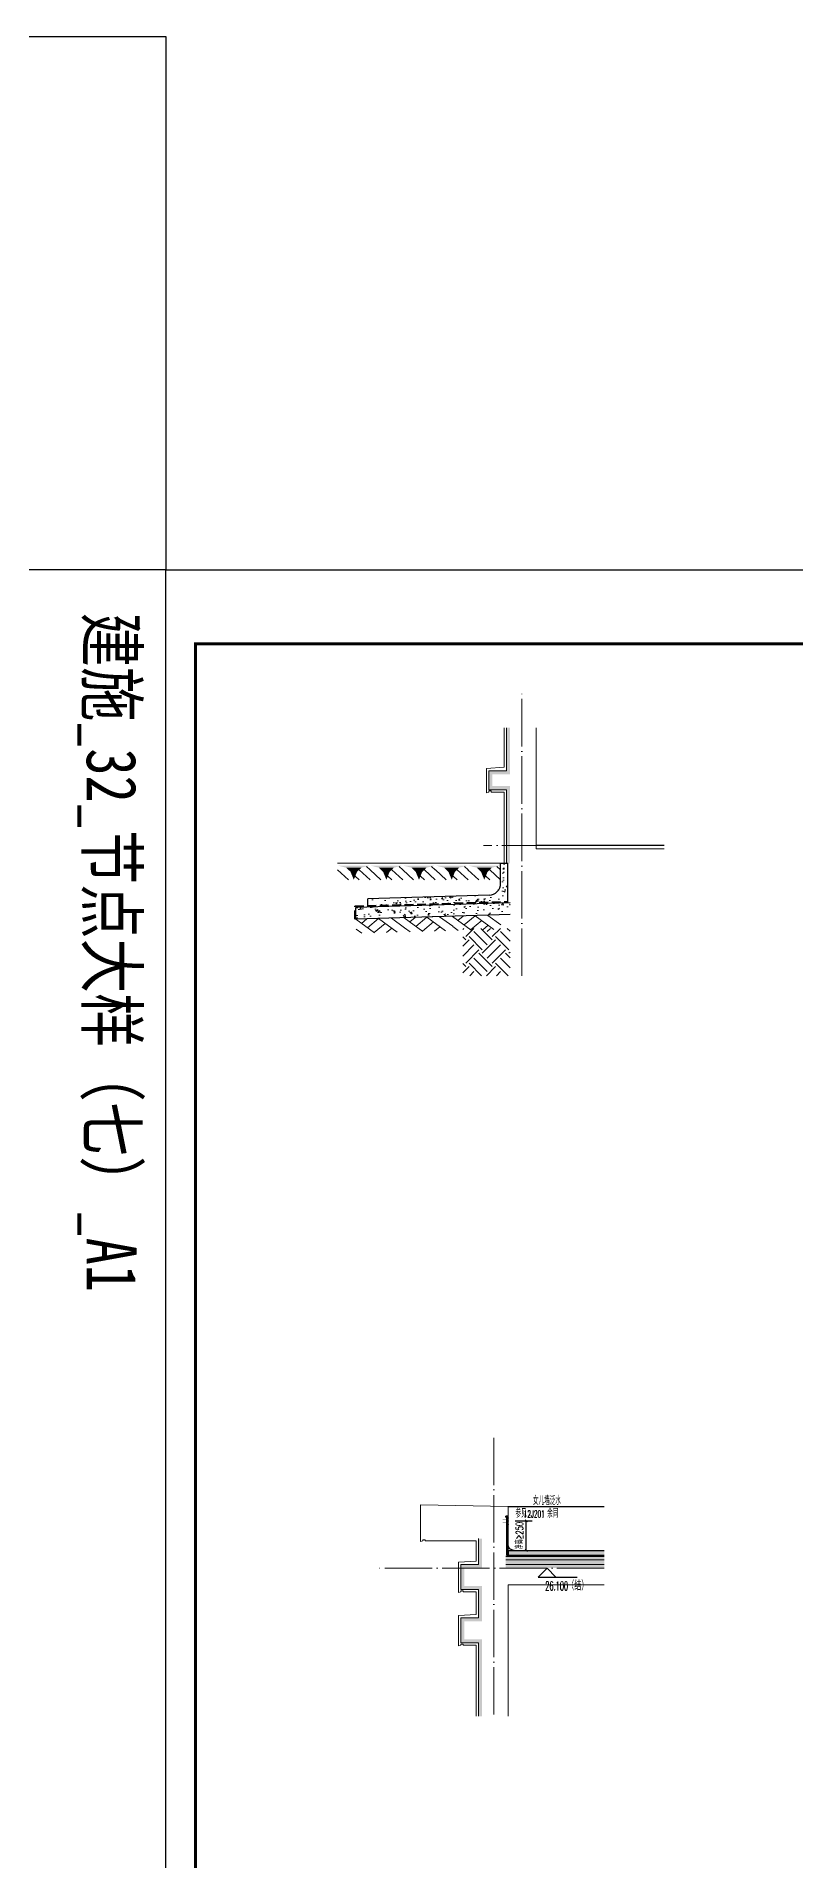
# Model space of a CAD drawing. Extents: x -518115 to 389031, y -231062 to 1628073.
# Drawn here: x 267340 to 273743, y -206288 to -190897 of the extents above; entities that cross this region are included whole.
import ezdxf
from ezdxf.xclip import XClip

# ---------------------------------------------------------------- set-up
doc = ezdxf.new("R2010")
doc.units = 0
doc.header["$LTSCALE"] = 1000
doc.header["$MEASUREMENT"] = 0
doc.header["$XCLIPFRAME"] = 0
doc.linetypes.add('DASH', pattern=[0.35, 0.25, -0.1])
doc.linetypes.add('DOTE', pattern=[2.42, 2, -0.2, 0.02, -0.2])
for name, color, linetype in [('3-屋面构造层', 157, 'Continuous'), ('COLUMN', 9, 'Continuous'), ('DIM_ELEV', 3, 'Continuous'), ('DIM_IDEN', 67, 'Continuous'), ('PUB_TEXT', 4, 'Continuous'), ('SURFACE', 6, 'Continuous'), ('图框', 140, 'Continuous'), ('导图字', 7, 'Continuous'), ('看线', 251, 'Continuous'), ('立面-看线', 251, 'Continuous')]:
    doc.layers.add(name, color=color, linetype=linetype)
for name, color, linetype, lineweight in [('DOTE', 19, 'DOTE', 9), ('PUB_HATCH', 8, 'Continuous', 9), ('内粉刷', 37, 'Continuous', 9), ('填充', 251, 'Continuous', 5), ('立面-中轮廓线', 213, 'Continuous', 35), ('粉刷', 251, 'Continuous', 9)]:
    doc.layers.add(name, color=color, linetype=linetype, lineweight=lineweight)
doc.layers.add('yichutu', color=7, linetype='Continuous', true_color=0xffffff, plot=False)
doc.styles.add('_TCH_DIM', font='SIMPLEX.shx', dxfattribs={"width": 0.7, "bigfont": 'GBCBIG.shx'})
doc.styles.add('_TCH_DIM_T3', font='SIMPLEX.shx', dxfattribs={"width": 0.494118, "bigfont": 'GBCBIG.shx'})
doc.styles.add('黑体', font='')
doc.styles.get('黑体').set_extended_font_data('SimHei')
doc.dimstyles.new('_TCH_ARCH&&20', dxfattribs={"dimtxt": 59.5, "dimasz": 20, "dimexe": 50, "dimexo": 60, "dimgap": 25.25, "dimtad": 1, "dimdec": 0, "dimzin": 0, "dimdsep": 46, "dimtxsty": '_TCH_DIM_T3', "dimblk": 'ARCHTICK', "dimcen": 0.09, "dimclrt": 7, "dimazin": 2, "dimtfac": 1, "dimtdec": 0, "dimtix": 1, "dimtmove": 2, "dimatfit": 3, "dimfxl": 1, "dimtolj": 1, "dimtzin": 0, "dimarcsym": 0})
pattern_1 = [(50, (28072.99, 249033.25), (143.452037, -12.550427), [15, -165]), (355, (28072.99, 249033.25), (-27.750267, 150.438427), [12, -132]), (100.4514, (28084.94, 249032.2), (115.701876, 137.88791), [12.74804, -140.22842]), (46.1842, (28072.99, 249073.25), (213.44821, -33.1038), [22.5, -247.5]), (96.6356, (28090.77, 249070.5), (186.93254, 194.82357), [19.12206, -210.3426]), (351.1842, (28072.99, 249073.25), (186.93239, 194.82372), [18, -198]), (21, (28092.99, 249063.25), (119.38141, -80.52378), [15, -165]), (326, (28092.99, 249063.25), (48.663066, 145.03001), [12, -132]), (71.4514, (28102.93, 249056.54), (168.044526, 64.5061), [12.74804, -140.22842]), (37.5, (28072.986, 249033.25), (2.431971, 66.578771), [0, -130.4, 0, -134, 0, -132.5]), (7.5, (28072.986, 249033.25), (52.613907, 78.882342), [0, -76.4, 0, -127.4, 0, -50.5]), (327.5, (28028.386, 249033.25), (106.764487, -4.510974), [0, -50, 0, -156, 0, -207]), (317.5, (28008.39, 249033.25), (116.637234, 20.020996), [0, -65, 0, -103.6, 0, -147])]

# ---------------------------------------------------------------- blocks, each defined once
blk = doc.blocks.new('$LinePat$素土夯实')
at = {"color": 0}
for p, q in [((0, -210), (210, 0)), ((120, -300), (420, 0)), ((420, 0), (608, -188)), ((495, -300), (795, 0)), ((615, 0), (705, -90)), ((210, -210), (300, -300)), ((315, -105), (502, -293)), ((705, -300), (795, -210))]:
    blk.add_line(p, q, dxfattribs=at)
blk = doc.blocks.new('$LinePat$自然土壤')
at = {"color": 0}
for p, q in [((0, -90), (71, -19)), ((0, -300), (211, -89)), ((210, -300), (286, -224)), ((420, -300), (630, -90))]:
    blk.add_line(p, q, dxfattribs=at)
for points in [[(0, 0), (630, 0), (168, -45), (462, -45)], [(168, -45), (462, -45), (252, -132), (378, -132)], [(252, -132), (378, -132), (315, -300)]]:
    blk.add_solid(points, dxfattribs=at)
blk = doc.blocks.new('sanshui')
at = {"layer": '粉刷'}
h = blk.add_hatch(dxfattribs=at)
h.set_pattern_fill('混凝土', color=256, scale=20)
h.set_pattern_definition(pattern_1)
edge = h.paths.add_edge_path()
edge.add_line((346318, 427330), (346258, 427330))
edge.add_line((346258, 427330), (346258, 427160))
edge.add_arc((346158, 427160), 100, 271.7184, 360, ccw=False)
edge.add_line((346161, 427060), (345138, 427030))
edge.add_line((345138, 427030), (345138, 426970))
edge.add_line((345138, 426970), (346318, 427005))
edge.add_line((346318, 427005), (346318, 427330))
h = blk.add_hatch(dxfattribs=at)
h.set_pattern_fill('混凝土', color=256, scale=20)
h.set_pattern_definition(pattern_1)
h.paths.add_polyline_path([(346338, 426896), (346338, 426996), (345038, 426957), (345038, 426857)])
at = {"layer": 'COLUMN'}
for p, q in [((346258, 427330), (346318, 427330)), ((346258, 427160), (346258, 427330)), ((346318, 426995), (346318, 427330)), ((346338, 426996), (345038, 426957)), ((345038, 426857), (345038, 426957)), ((346161, 427060), (345138, 427030)), ((345138, 426960), (345138, 427030)), ((346338, 426896), (345038, 426857))]:
    blk.add_line(p, q, dxfattribs=at)
blk.add_arc((346158, 427160), 100, 271.7184, 0, dxfattribs=at)
at = {"layer": '立面-中轮廓线', "linetype": 'DASH', "ltscale": 0.3}
blk.add_lwpolyline([(345028, 426857), (345028, 426966), (346318, 427005)], dxfattribs=at)
at = {"layer": '粉刷'}
blk.add_line((344881, 427330), (346258, 427330), dxfattribs=at)
at = {"layer": '粉刷', "yscale": 0.4, "zscale": 0.4}
for name, p, xscale, rotation in [('$LinePat$自然土壤', (345157, 427310), -0.4369306507241237, 359.9999999999903), ('$LinePat$自然土壤', (345432, 427310), -0.4369306507241237, 359.9999999999903), ('$LinePat$自然土壤', (345707, 427310), -0.4369306507241237, 359.9999999999903), ('$LinePat$自然土壤', (345983, 427310), -0.4369306507241237, 359.9999999999903), ('$LinePat$自然土壤', (346258, 427310), -0.4369306507241237, 359.9999999999903), ('$LinePat$素土夯实', (345444, 426869), -0.5117605352322558, 1.718358001643932), ('$LinePat$素土夯实', (345851, 426881), -0.5117605352322558, 1.718358001643932), ('$LinePat$素土夯实', (346258, 426893), -0.5117605352322558, 1.718358001643932)]:
    blk.add_blockref(name, p, dxfattribs=dict(at, xscale=xscale, rotation=rotation))
blk = doc.blocks.new('_ArchTick')
at = {"color": 0, "linetype": 'ByBlock', "const_width": 0.4}
blk.add_lwpolyline([(-0.5, -0.5), (0.5, 0.5)], dxfattribs=at)
blk = doc.blocks.new('*D352')
at = {"layer": 'Defpoints', "color": 0, "transparency": 16777216}
for p in [(271319, -203421), (271472, -203421), (271319, -203671)]:
    blk.add_point(p, dxfattribs=at)
at = {"layer": 'DIM_IDEN', "color": 0, "lineweight": -2, "transparency": 16777216}
for p, q in [((271379, -203421), (271522, -203421)), ((271472, -203671), (271472, -203421)), ((271379, -203671), (271522, -203671))]:
    blk.add_line(p, q, dxfattribs=at)
at = {"layer": 'DIM_IDEN', "color": 0, "lineweight": -2, "transparency": 16777216, "xscale": 20, "yscale": 20, "zscale": 20}
for p, rotation in [((271472, -203421), 90), ((271472, -203671), 270)]:
    blk.add_blockref('_ArchTick', p, dxfattribs=dict(at, rotation=rotation))
at = {"layer": 'DIM_IDEN', "color": 7, "transparency": 16777216, "insert": (271415, -203546), "char_height": 59.5, "attachment_point": 5, "rotation": 90, "style": '_TCH_DIM_T3'}
blk.add_mtext('\\A1;{\\W0.70588;净高≥250}', dxfattribs=at)
blk = doc.blocks.new('A$C40486AD2')
at = {"layer": 'PUB_TEXT', "style": '_TCH_DIM'}
for s, height, width, p in [('女儿墙泛水', 67.5, 0.7, (255, 115)), ('参见', 67.5, 0.7, (108, 8)), ('12J201', 59.5, 0.494118, (177, 8)), ('，余同', 67.5, 0.7, (328, 8))]:
    blk.add_text(s, height=height, dxfattribs=dict(at, width=width)).set_placement(p)
blk = doc.blocks.new('FGHFG4334GDFGDFFGGGGGGDFG4G')
at = {"layer": 'SURFACE', "const_width": 2.25}
for points in [[(47, 0), (0, 0)], [(47, -28), (0, -28)]]:
    blk.add_lwpolyline(points, dxfattribs=at)
at = {"layer": 'SURFACE', "const_width": 1.5}
blk.add_lwpolyline([(47, 17, -1), (47, 5), (47, -7, -1), (47, -19), (47, -37), (53, -48), (53, -73)], format="xyb", dxfattribs=at)
blk = doc.blocks.new('FGDGDGD')
at = {"layer": '3-屋面构造层'}
h = blk.add_hatch(dxfattribs=at)
h.set_pattern_fill('隔热材料01', color=256, scale=7.692308, style=0)
h.set_pattern_definition([(270, (9.5186, 433.228), (3.846153863, -7e-16), [0.385980771, -3.460173092]), (270, (6.637, 433.228), (3.846153863, -7e-16), [0.385980771, -3.460173092]), (90, (8.5996, 430.618), (-3.846153863, 2e-16), [0.385980771, -3.460173092]), (90, (7.556, 430.618), (-3.846153863, 2e-16), [0.385980771, -3.460173092]), (180, (10.002, 430), (-5e-16, -3.846153863), [3.848019248, 0.001865385]), (135, (8.9282, 430.193), (2e-16, 3.846144175), [0.328307694, -5.110980792]), (116.56505, (12.5422, 430.4251), (8.6793e-06, 3.8461487416), [0.215769232, -8.384500037]), (116.56505, (8.696, 430.4251), (8.6793e-06, 3.8461487416), [0.215769232, -8.384500037]), (153.43495, (13.1603, 430), (-8.679e-06, 3.846148742), [0.431538463, -8.168730805]), (153.43495, (9.3142, 430), (-8.679e-06, 3.846148742), [0.431538463, -8.168730805]), (63.43495, (12.4457, 431.0041), (-8.6793e-06, 3.8461487416), [2.054923086, -6.545346183]), (63.43495, (8.5996, 431.0041), (-8.6793e-06, 3.8461487416), [2.054923086, -6.545346183]), (116.56505, (13.3647, 433.228), (8.6793e-06, 3.8461487416), [0.215769232, -8.384500037]), (116.56505, (9.5186, 433.228), (8.6793e-06, 3.8461487416), [0.215769232, -8.384500037]), (135, (9.422, 433.421), (2e-16, 3.846144175), [0.328307694, -5.110980792]), (153.43495, (13.036, 433.6532), (-8.679e-06, 3.846148742), [0.431538463, -8.168730805]), (153.43495, (9.19, 433.6532), (-8.679e-06, 3.846148742), [0.431538463, -8.168730805]), (45, (6.7336, 433.421), (2e-16, 3.846144175), [0.328307694, -5.110980792]), (63.43495, (10.4833, 433.228), (-8.6793e-06, 3.8461487416), [0.215769232, -8.384500037]), (63.43495, (6.6371, 433.228), (-8.6793e-06, 3.8461487416), [0.215769232, -8.384500037]), (26.56505, (10.812, 433.6532), (8.679e-06, 3.846148742), [0.431538463, -8.168730805]), (26.56505, (6.9658, 433.6532), (8.679e-06, 3.846148742), [0.431538463, -8.168730805]), (116.56505, (11.4023, 431.0041), (8.6793e-06, 3.8461487416), [2.054923086, -6.545346183]), (116.56505, (7.5561, 431.0041), (8.6793e-06, 3.8461487416), [2.054923086, -6.545346183]), (45, (7.2275, 430.193), (2e-16, 3.846144175), [0.328307694, -5.110980792]), (63.43495, (11.3058, 430.4251), (-8.6793e-06, 3.8461487416), [0.215769232, -8.384500037]), (63.43495, (7.4596, 430.4251), (-8.6793e-06, 3.8461487416), [0.215769232, -8.384500037]), (26.56505, (10.6877, 430), (8.679e-06, 3.846148742), [0.431538463, -8.168730805]), (26.56505, (6.8415, 430), (8.679e-06, 3.846148742), [0.431538463, -8.168730805])])
edge = h.paths.add_edge_path()
edge.add_arc((682181, 585366), 9.23, 450, 540, ccw=False)
edge.add_line((682181, 585375), (682192, 585375))
edge.add_line((682192, 585375), (682192, 585366))
edge.add_line((682192, 585366), (682172, 585366))
h = blk.add_hatch(dxfattribs=at)
h.set_pattern_fill('混凝土', color=256, scale=5, angle=-1.1458, style=0)
h.set_pattern_definition([(48.854237, (-82751.966, -43707.863), (35.7930991, -3.8540962), [3.75, -41.25]), (353.854237, (-82751.966, -43707.863), (-6.1841378, 37.7408106), [3, -33]), (99.305637, (-82748.983, -43708.185), (29.6089874, 33.886691), [3.1870095, -35.0571056]), (45.038437, (-82751.766, -43697.865), (53.1858973, -9.3413237), [5.625, -61.875]), (95.489837, (-82747.334, -43698.644), (47.6977146, 47.7616795), [4.7805144, -52.58565]), (350.038437, (-82751.766, -43697.865), (47.6976773, 47.7617167), [4.5, -49.5]), (19.854237, (-82746.817, -43700.465), (29.4368469, -20.7237073), [3.75, -41.25]), (324.854237, (-82746.817, -43700.465), (12.8883392, 36.0069862), [3, -33]), (70.305637, (-82744.364, -43702.192), (42.3251977, 15.2832459), [3.1870095, -35.0571056]), (36.3542372, (-82751.966, -43707.863), (0.9406985, 16.62920733), [0, -32.6, 0, -33.5, 0, -33.125]), (6.3542372, (-82751.966, -43707.863), (13.54517982, 19.45362572), [0, -19.1, 0, -31.85, 0, -12.625]), (326.3542372, (-82763.114, -43707.64), (26.66323482, -1.66123381), [0, -12.5, 0, -39, 0, -51.75]), (316.3542372, (-82768.113, -43707.54), (29.2535633, 4.4211788), [0, -16.25, 0, -25.9, 0, -36.75])])
h.paths.add_polyline_path([(674875, 585046), (674875, 585086), (682172, 585086), (682172, 585046)])
h = blk.add_hatch(dxfattribs=at)
h.set_pattern_fill('焦渣矿渣', color=256, scale=4, angle=-1.1458, style=0)
h.set_pattern_definition([(358.8542372, (-82751.966, -43697.863), (8.27546507, 13.69326162), [1.6, -14.4]), (298.8542372, (-82751.966, -43697.863), (15.99644496, -0.32013217), [1.6, -14.4]), (238.8542372, (-82750.366, -43697.895), (7.72097989, -14.0133938), [1.6, -14.4]), (268.8542372, (-82745.567, -43697.991), (15.83683295, -8.3183365), [2.4, -11.456]), (268.8542372, (-82743.967, -43698.023), (15.83683295, -8.3183365), [2.4, -11.456]), (268.8542372, (-82742.368, -43698.055), (15.83683295, -8.3183365), [2.4, -11.456])])
h.paths.add_polyline_path([(674875, 585006), (674875, 585036), (682192, 585036), (682192, 585006)])
h = blk.add_hatch(dxfattribs=at)
h.set_pattern_fill('隔热材料03', color=256, scale=12.5, style=0)
h.set_pattern_definition([(113.578, (-500407.8114, 374696.8656), (-0.0086926214, 6.2699620763), [1.075, -0.5693125, 2.8375, -0.5693125, 1.075, -0.6825]), (66.42, (-500406.1744, 374696.8656), (2.727787851, 6.0425e-05), [1.075, -0.5693125, 2.840375, -0.5693125, 1.075, -0.6825]), (180, (-500406.1744, 374696.8656), (0, 6.25), [1.636625, -1.0910625]), (180, (-500407.538, 374702.4906), (0, 6.25), [1.636625, -1.0910625]), (90, (-500405.7427, 374697.8548), (2.72775, 2e-16), [0.52175, -5.72825]), (90, (-500407.1066, 374700.9798), (2.72775, 2e-16), [0.52175, -5.72825]), (90, (-500408.2427, 374697.8548), (2.72775, 2e-16), [0.52175, -5.72825]), (90, (-500409.6066, 374700.9798), (2.72775, 2e-16), [0.52175, -5.72825])])
edge = h.paths.add_edge_path()
edge.add_line((682178, 585086), (682178, 585050))
edge.add_arc((682172, 585050), 6.25, 270, 360, ccw=False)
edge.add_line((682172, 585044), (682172, 585086))
edge.add_line((682172, 585086), (682178, 585086))
h = blk.add_hatch(dxfattribs=at)
h.set_pattern_fill('加气混凝土', color=256, scale=5, style=0)
h.set_pattern_definition([(0, (-82734.266, -43726.163), (30, 60), [0, -60]), (0, (-82769.366, -43734.263), (30, 60), [0, -60]), (0, (-82749.866, -43734.863), (30, 60), [0, -60]), (0, (-82728.566, -43717.163), (30, 60), [0, -60]), (0, (-82753.466, -43737.863), (30, 60), [0, -60]), (0, (-82722.566, -43679.363), (30, 60), [0, -60]), (0, (-82740.866, -43684.163), (30, 60), [0, -60]), (0, (-82731.266, -43691.663), (30, 60), [0, -60]), (0, (-82780.166, -43692.863), (30, 60), [0, -60]), (0, (-82750.766, -43695.563), (30, 60), [0, -60]), (0, (-82762.166, -43710.863), (30, 60), [0, -60]), (0, (-82761.566, -43733.363), (30, 60), [0, -60]), (0, (-82739.066, -43735.763), (30, 60), [0, -60]), (0, (-82722.566, -43709.363), (30, 60), [0, -60]), (0, (-82778.666, -43718.663), (30, 60), [0, -60]), (0, (-82773.566, -43708.463), (30, 60), [0, -60]), (0, (-82750.166, -43712.663), (30, 60), [0, -60]), (0, (-82758.566, -43721.363), (30, 60), [0, -60]), (0, (-82763.366, -43701.563), (30, 60), [0, -60]), (0, (-82755.866, -43679.063), (30, 60), [0, -60]), (0, (-82776.266, -43731.263), (30, 60), [0, -60]), (0, (-82743.266, -43691.363), (30, 60), [0, -60]), (0, (-82771.166, -43690.463), (30, 60), [0, -60]), (0, (-82775.966, -43682.663), (30, 60), [0, -60]), (130.601294, (-82726.2516, -43698.149), (-149.999998343, 180.000000787), [2.6341554, -1103.7111]), (18.4349488, (-82730.537, -43697.006), (149.99999945, 59.99999956), [2.710524, -376.76279]), (90, (-82730.537, -43699.578), (30, 60), [2.5714284, -117.428565]), (161.565051, (-82727.966, -43700.435), (-150.000000755, 59.99999553), [2.710524, -376.76279]), (53.1301023, (-82727.966, -43700.435), (30.00000006, 59.99999997), [2.857143, -297.14285]), (135, (-82725.68, -43731.006), (-30.00000363, 59.99999594), [2.424366, -167.28126]), (45, (-82729.109, -43731.006), (29.9999998, 59.99999976), [2.424366, -167.28126]), (135, (-82727.394, -43732.72), (-30.00000363, 59.99999594), [2.424366, -167.28126]), (45, (-82727.394, -43732.72), (29.9999998, 59.99999976), [2.424366, -167.28126]), (116.565051, (-82754.537, -43690.72), (-5.2e-06, 119.9999967), [3.1943826, -63.88765]), (180, (-82755.966, -43687.863), (-30, 60), [3.4285716, -56.571425]), (63.434949, (-82760.823, -43690.72), (3e-07, 119.9999994), [3.1943826, -63.88765]), (116.565051, (-82759.394, -43693.58), (-5.2e-06, 119.9999967), [3.1943826, -63.88765]), (0, (-82759.394, -43693.58), (30, 60), [3.4285716, -56.571425]), (63.434949, (-82755.966, -43693.58), (3e-07, 119.9999994), [3.1943826, -63.88765]), (107.102728, (-82731.9658, -43711.0063), (-89.999996559, 300.000000484), [3.8861346, -1628.29025]), (143.972626, (-82733.1087, -43707.292), (-569.999992774, 419.999999525), [3.8861346, -812.202]), (180, (-82736.25, -43705.006), (-30, 60), [3.7142856, -56.28571]), (36.0273733, (-82743.1087, -43707.292), (569.999995788, 419.999995472), [3.8861346, -812.202]), (71.5650511, (-82744.252, -43710.721), (90.00000046, 299.99999948), [3.6140316, -375.85928]), (107.102728, (-82743.1087, -43714.4348), (-89.999996559, 300.000000484), [3.8861346, -1628.29025]), (143.972626, (-82739.966, -43716.7206), (-569.999992774, 419.999999525), [3.8861346, -812.202]), (0, (-82739.966, -43716.72), (30, 60), [3.7142856, -56.28571]), (36.0273733, (-82736.2516, -43716.7206), (569.999995788, 419.999995472), [3.8861346, -812.202]), (71.5650511, (-82733.109, -43714.435), (90.00000046, 299.99999948), [3.6140316, -375.85928]), (150.255118, (-82731.3944, -43683.006), (-90.000000213, 59.999999257), [2.303502, -481.43196]), (90, (-82733.394, -43684.15), (30, 60), [2.2857144, -117.714275]), (29.7448813, (-82733.3944, -43684.149), (90.000000053, 59.99999972), [2.303502, -481.43196]), (116.565051, (-82745.394, -43725.58), (-5.2e-06, 119.9999967), [3.1943826, -63.88765]), (168.690067, (-82746.823, -43722.7206), (-270.0000002, 59.999998494), [2.9137254, -608.96855]), (41.1859251, (-82751.9658, -43724.149), (749.999995456, 659.999994229), [3.0371844, -1272.5802]), (90, (-82751.966, -43727.006), (30, 60), [2.857143, -117.14285]), (138.814074, (-82749.68, -43729.0063), (-749.999986669, 660.000004204), [3.0371844, -1272.5802]), (16.6992442, (-82749.68, -43729.0063), (989.999992552, 299.999996858), [2.982945, -1249.85375]), (60.9453959, (-82746.823, -43728.149), (29.99999992, 59.999999469), [2.9416086, -1232.53395]), (109.983106, (-82770.5373, -43700.4348), (-150.000000565, 419.9999988885), [3.3442002, -1401.21975]), (155.556045, (-82771.68, -43697.292), (-390.0000014866, 179.99999626), [3.4522986, -1446.51315]), (24.4439547, (-82777.9658, -43697.292), (390.0000001945, 179.999999134), [3.4522986, -1446.51315]), (70.0168934, (-82779.1087, -43700.4348), (150.000000452, 419.999998958), [3.3442002, -1401.21975]), (109.983106, (-82777.9658, -43703.5777), (-150.000000565, 419.9999988885), [3.3442002, -1401.21975]), (160.016893, (-82774.823, -43704.7206), (-150.000000088, 59.999997267), [3.3442002, -698.93775]), (19.9831065, (-82774.823, -43704.7206), (149.999999176, 59.999999905), [3.3442002, -698.93775]), (70.0168934, (-82771.68, -43703.5777), (150.000000452, 419.999998958), [3.3442002, -1401.21975]), (122.005383, (-82748.2516, -43705.8634), (-30.000004026, 59.999996937), [2.6954232, -563.3434]), (18.4349488, (-82752.252, -43704.435), (149.99999945, 59.99999956), [2.710524, -376.76279]), (90, (-82752.252, -43707.006), (30, 60), [2.5714284, -117.428565]), (161.565051, (-82749.68, -43707.863), (-150.000000755, 59.99999553), [2.710524, -376.76279]), (54.4623222, (-82749.68, -43707.8634), (209.999999696, 299.99999955), [2.457807, -1029.82115]), (116.565051, (-82765.68, -43720.435), (-5.2e-06, 119.9999967), [3.1943826, -63.88765]), (180, (-82767.11, -43717.58), (-30, 60), [3.142857, -56.85714]), (59.0362434, (-82771.966, -43720.435), (30.000000098, 59.99999971), [3.3319728, -696.3822]), (120.963756, (-82770.2516, -43723.292), (-30.0000041, 59.999997245), [3.3319728, -696.3822]), (0, (-82770.25, -43723.29), (30, 60), [3.142857, -56.85714]), (63.434949, (-82767.11, -43723.29), (3e-07, 119.9999994), [3.1943826, -63.88765])])
h.paths.add_polyline_path([(682192, 584936), (674875, 584936), (674875, 584966), (682192, 584966)])
at = {"layer": '立面-看线'}
h = blk.add_hatch(dxfattribs=at)
h.set_pattern_fill('HONEY', color=256, scale=7)
h.set_pattern_definition([(0, (-799653.24, -415240.13), (16.66875, 9.623705), [11.1125, -22.225]), (120, (-799653.24, -415240.13), (-16.66874801, 9.62370845), [11.1125, -22.225]), (60, (-799653.24, -415240.13), (1.99e-06, 19.24741345), [-22.225, 11.1125])])
h.paths.add_polyline_path([(682192, 584966), (674875, 584966), (674875, 585006), (682192, 585006)])
at = {"layer": '3-屋面构造层'}
for p, q in [((682178, 585086), (674875, 585086)), ((682172, 585046), (674875, 585046)), ((682192, 585036), (674875, 585036)), ((682172, 585086), (682172, 585044))]:
    blk.add_line(p, q, dxfattribs=at)
at = {"layer": '3-屋面构造层', "color": 251, "linetype": 'DASH', "ltscale": 0.05, "true_color": 0x636466, "const_width": 2.5}
for points in [[(682057, 585043), (682172, 585043, 0.414214), (682179, 585050), (682179, 585366)], [(682057, 585039), (682172, 585039, 0.414214), (682183, 585050), (682183, 585366)]]:
    blk.add_lwpolyline(points, format="xyb", dxfattribs=at)
at = {"layer": '3-屋面构造层', "color": 251, "true_color": 0x636466}
for points in [[(682057, 585041), (682172, 585041, 0.414214), (682180, 585050), (682180, 585366)], [(682057, 585044), (682172, 585044, 0.414214), (682178, 585050), (682178, 585366)], [(682057, 585040), (682172, 585040, 0.414214), (682182, 585050), (682182, 585366), (682184, 585366), (682184, 585050, -0.414214), (682172, 585038), (682057, 585038)]]:
    blk.add_lwpolyline(points, format="xyb", dxfattribs=at)
at = {"layer": '3-屋面构造层', "ltscale": 0.8}
blk.add_lwpolyline([(682172, 585366, -0.414214), (682181, 585375), (682192, 585375), (682192, 585366), (682172, 585366)], format="xyb", dxfattribs=at)
at = {"layer": '3-屋面构造层', "color": 251, "linetype": 'DASH', "ltscale": 0.05, "true_color": 0x636466, "const_width": 2.5}
for points in [[(682043, 585039), (674875, 585039)], [(682057, 585043), (682043, 585039)]]:
    blk.add_lwpolyline(points, dxfattribs=at)
at = {"layer": '3-屋面构造层', "color": 251, "true_color": 0x636466}
for points in [[(682043, 585040), (674875, 585040)], [(674875, 585038), (682043, 585038)], [(682056, 585044), (682042, 585040)], [(682043, 585038), (682057, 585042)]]:
    blk.add_lwpolyline(points, dxfattribs=at)
at = {"layer": '3-屋面构造层'}
blk.add_arc((682122, 585136), 50, 270, 360, dxfattribs=at)
at = {"layer": 'PUB_HATCH', "color": 215, "true_color": 0xa953a0}
for p, q in [((682192, 585006), (674875, 585006)), ((682192, 584966), (674875, 584966))]:
    blk.add_line(p, q, dxfattribs=at)
at = {"layer": '3-屋面构造层', "color": 1, "xscale": -1}
blk.add_blockref('FGHFG4334GDFGDFFGGGGGGDFG4G', (682218, 585349), dxfattribs=at)
blk = doc.blocks.new('GFDDDDRG')
at = {"layer": '图框'}
blk.add_lwpolyline([(923310, -107437), (923310, -159999), (893610, -159999), (893610, -107437)], close=True, dxfattribs=at)
blk.add_lwpolyline([(923310, -107437), (923310, -159999), (893610, -159999), (893610, -107437)], close=True, dxfattribs=at)
at = {"layer": '图框', "const_width": 50}
blk.add_lwpolyline([(894110, -159499), (922810, -159499), (922810, -108687), (894110, -108687)], close=True, dxfattribs=at)
blk = doc.blocks.new('yct-1051-594-26275-14850-25-1002.0')
at = {"layer": 'yichutu', "color": 7, "true_color": 0xffffff}
blk.add_lwpolyline([(0, 0), (0, 14850), (26275, 14850), (26275, 0)], close=True, dxfattribs=at)

msp = doc.modelspace()

# ---------------------------------------------------------------- hatches: boundary and pattern name
at = {"layer": '填充'}
h = msp.add_hatch(dxfattribs=at)
h.set_pattern_fill('EARTH', color=250, scale=50, angle=45, style=0)
h.set_pattern_definition([(45, (-844162.77, -654016), (0, 224.506403), [158.75, -158.75]), (45, (-844204.87, -653973.9), (0, 224.506403), [158.75, -158.75]), (45, (-844246.96, -653931.81), (0, 224.506403), [158.75, -158.75]), (135, (-844246.96, -653903.75), (-224.506403, 0), [158.75, -158.75]), (135, (-844204.87, -653861.65), (-224.506403, 0), [158.75, -158.75]), (135, (-844162.77, -653819.56), (-224.506403, 0), [158.75, -158.75])])
h.paths.add_polyline_path([(271335.5, -198422.6), (270935.5, -198422.6), (270935.5, -198822.6), (271335.5, -198822.6)])
at = {"layer": '立面-看线'}
h = msp.add_hatch(dxfattribs=at)
h.set_pattern_fill('HONEY', color=256, scale=7)
h.set_pattern_definition([(0, (-1444582.229, -457183.498), (16.66875, 9.623705), [11.1125, -22.225]), (120, (-1444582.229, -457183.498), (-16.66874801, 9.62370845), [11.1125, -22.225]), (60, (-1444582.229, -457183.498), (1.99e-06, 19.24741345), [-22.225, 11.1125])])
h.paths.add_polyline_path([(271335.5, -196729.8), (271305.5, -196729.8), (271305.5, -197092.6), (271155.5, -197092.6), (271155.5, -197252.6), (271305.5, -197252.6), (271305.5, -197872.6), (271305.5, -197872.6), (271335.5, -197872.6), (271335.5, -197222.6), (271185.5, -197222.6), (271185.5, -197122.6), (271335.5, -197122.6)])
h = msp.add_hatch(dxfattribs=at)
h.set_pattern_fill('HONEY', color=256, scale=7)
h.set_pattern_definition([(0, (-539953.943, -592217.763), (16.66875, 9.623705), [11.1125, -22.225]), (120, (-539953.943, -592217.763), (-16.66874801, 9.62370845), [11.1125, -22.225]), (60, (-539953.943, -592217.763), (1.99e-06, 19.24741345), [-22.225, 11.1125])])
h.paths.add_polyline_path([(271069.3, -205070.4), (271099.3, -205070.4), (271099.3, -204420.8), (270949.2, -204420.8), (270949.2, -204270.8), (271099.3, -204270.8), (271099.3, -203970.8), (270949.2, -203970.8), (270949.2, -203820.8), (271099.3, -203820.8), (271099.3, -203570.8), (271069.2, -203570.8), (271069.2, -203790.8), (270919.2, -203790.8), (270919.2, -204000.8), (271069.2, -204000.8), (271069.2, -204240.8), (270919.2, -204240.8), (270919.2, -204450.8), (271069.2, -204450.8)])

# ---------------------------------------------------------------- linework, layer by layer
at = {"layer": 'DIM_ELEV', "color": 3}
for p, q in [((271646.7, -203820.8), (271571.7, -203895.8)), ((271571.7, -203895.8), (271899.7, -203895.8)), ((271646.7, -203820.8), (271721.7, -203895.8))]:
    msp.add_line(p, q, dxfattribs=at)
at = {"layer": 'DOTE', "linetype": 'DOTE', "ltscale": 0.2}
for p, q in [((271435.4, -198822.6), (271435.5, -196429.8)), ((272634, -197722.6), (271110.9, -197722.6)), ((271199.2, -202720.8), (271199.2, -205070.4)), ((272129.5, -203820.8), (270224.6, -203820.8))]:
    msp.add_line(p, q, dxfattribs=at)
at = {"layer": 'PUB_HATCH', "color": 215, "true_color": 0xa953a0}
for points in [[(271305.5, -197872.6), (271305.5, -197252.6), (271155.5, -197252.6), (271155.5, -197092.6), (271305.5, -197092.6), (271305.5, -196729.8)], [(271069.2, -203570.8), (271069.2, -203790.8), (270919.2, -203790.8), (270919.2, -204000.8), (271069.2, -204000.8), (271069.2, -204240.8), (270919.2, -204240.8), (270919.2, -204450.8), (271069.2, -204450.8), (271069.3, -205070.4)]]:
    msp.add_lwpolyline(points, dxfattribs=at)
at = {"layer": '内粉刷'}
for points in [[(271135.5, -197272.6), (271135.5, -197272.6), (271135.5, -197072.6), (271285.5, -197062.6), (271285.5, -196729.8)], [(271555.5, -196729.8), (271555.5, -197752.6)], [(271175.5, -197272.6), (271175.5, -197262.6), (271155.5, -197262.6), (271155.5, -197272.6), (271135.5, -197277.6), (271135.5, -197272.6)], [(271285.5, -197872.6), (271285.5, -197272.6), (271175.5, -197272.6)], [(272634, -197752.6), (271555.5, -197752.6)], [(270579.2, -203590.8), (270579.2, -203285.8), (271319.2, -203300.8), (271319.2, -203670.8)], [(270619.2, -203590.8), (270619.2, -203580.8), (270599.2, -203580.8), (270599.2, -203590.8), (270579.2, -203595.8), (270579.2, -203590.8)], [(271049.2, -203590.8), (270619.2, -203590.8)], [(271049.2, -203590.8), (271049.2, -203760.8), (270899.2, -203770.8), (270899.2, -204020.8)], [(270939.2, -204020.8), (270939.2, -204010.8), (270919.2, -204010.8), (270919.2, -204020.8), (270899.2, -204025.8), (270899.2, -204020.8)], [(270939.2, -204020.8), (271049.2, -204020.8), (271049.2, -204210.8), (270899.2, -204220.8), (270899.2, -204470.8)], [(270919.2, -204020.8), (270919.2, -204020.8)], [(271319.3, -205070.4), (271319.2, -203960.8), (272129.5, -203960.8)], [(270939.2, -204470.8), (270939.2, -204460.8), (270919.2, -204460.8), (270919.2, -204470.8), (270899.2, -204475.8), (270899.2, -204470.8)], [(270919.2, -204470.8), (270919.2, -204470.8)], [(270939.2, -204470.8), (271049.2, -204470.8), (271049.3, -205070.4)]]:
    msp.add_lwpolyline(points, dxfattribs=at)
at = {"layer": '图框', "color": 2}
msp.add_lwpolyline([(268430.5, -195397), (260680.5, -195397), (260680.5, -190897), (268430.5, -190897)], close=True, dxfattribs=at)
at = {"layer": '看线'}
msp.add_line((271319.2, -203300.8), (272129.5, -203300.8), dxfattribs=at)
at = {"layer": '看线', "color": 32}
msp.add_lwpolyline([(272634, -197722.6), (271555.5, -197722.6)], dxfattribs=at)

# ---------------------------------------------------------------- block references
at = {"xscale": 0.5, "yscale": 0.5, "zscale": 0.5}
msp.add_blockref('GFDDDDRG', (-178374.4, -141678.5), dxfattribs=at)
for name, p in [('sanshui', (-75002.6, -625202.3)), ('A$C40486AD2', (271272.7, -203402))]:
    msp.add_blockref(name, p)
ref = msp.add_blockref('FGDGDGD', (953490.8, -788757), dxfattribs=dict(xscale=-1))
XClip(ref).set_block_clipping_path([(681361.3418921778, 584936.1769558351), (682291.5665918037, 585389.8130026823)])
at = {"layer": 'yichutu', "rotation": 270}
msp.add_blockref('yct-1051-594-26275-14850-25-1002.0', (268430.5, -195397), dxfattribs=at)

# ---------------------------------------------------------------- texts
at = {"layer": 'DIM_ELEV', "color": 7, "style": '_TCH_DIM'}
for s, height, width, p in [('（结）', 84.4, 0.7, (271817.7, -204008.4)), ('26.100', 74.38, 0.494118, (271632.2, -204008.4))]:
    msp.add_text(s, height=height, dxfattribs=dict(at, width=width)).set_placement(p)
at = {"layer": '导图字', "color": 1, "style": '黑体', "width": 0.8}
msp.add_text('建施_32_节点大样（七）_A1', height=420.591, rotation=270, dxfattribs=at).set_placement((267764.6, -195757.8))

# ---------------------------------------------------------------- dimensions: what is measured, and where the dimension line sits
at = {"layer": 'DIM_IDEN'}
dim = msp.add_aligned_dim(p1=(271319.2, -203670.8), p2=(271319.2, -203420.8), distance=-152.5, text='{\\W0.70588;净高≥250}', dimstyle='_TCH_ARCH&&20', dxfattribs=at)
dim.commit()
dim.dimension.update_dxf_attribs({"geometry": '*D352', "text_midpoint": (271415.1, -203545.8)})

doc.saveas('drawing.dxf')
